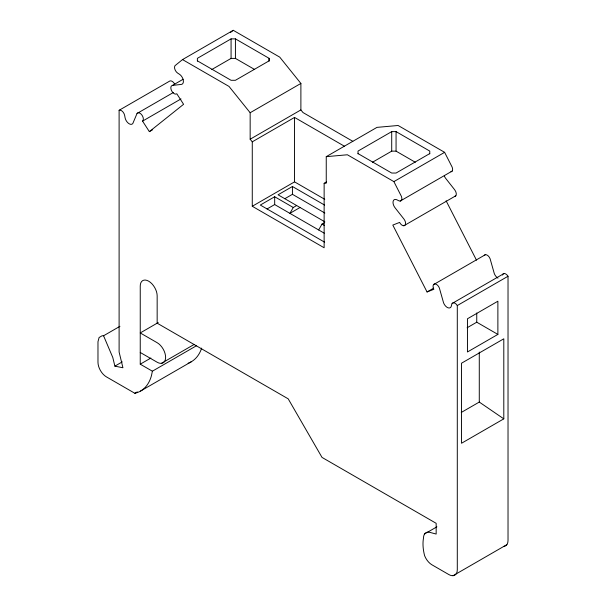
<?xml version="1.0" encoding="UTF-8"?>
<svg xmlns="http://www.w3.org/2000/svg" width="606" height="606" viewBox="0 0 606 606"><rect width="100%" height="100%" fill="white"/><g stroke="black" fill="none" stroke-linecap="round" stroke-linejoin="round"><path stroke-width="0.91" d="M196.564 345.685L152.386 371.19L151.492 375.5A59.782 34.519 60 0 1 134.85 393.286L106.429 376.879A11.953 6.901 60 0 1 97.975 362.229L97.975 341.731L99.104 337.504L102.202 335.716L103.565 335.769L119.935 326.323M173.46 92.445L137.039 113.474L132.835 123.457A5.977 3.454 60 0 1 128.555 123.374A5.977 3.454 60 0 1 125.056 117.64L124.677 115.519A4.78 2.765 60 0 0 119.109 110.292L169.839 81.007A4.78 2.765 60 0 1 174.702 84.204M296.66 205.54L293.274 207.494L289.895 213.35L300.038 207.494M318.642 229.947L322.021 224.091L324.725 222.523M152.636 129.752L149.356 131.638L142.561 121.124L142.895 120.761A4.78 2.765 60 0 0 141.66 114.716A4.78 2.765 60 0 0 137.039 113.474M352.813 141.312L303 112.549L300.887 109.921L300.887 83.439L279.752 57.146L233.249 30.3L182.52 59.585L174.967 65.713A4.78 2.765 60 0 0 177.717 73.144L179.406 74.227A5.977 3.454 60 0 1 183.277 80.166A5.977 3.454 60 0 1 181.345 84.408L172.468 85.416A4.78 2.765 60 0 0 171.634 90.817A4.78 2.765 60 0 0 176.8 93.778L183.595 104.293L149.356 131.638M230.363 32.603L233.249 30.3M197.382 60.842L231.075 80.295L235.423 80.295L269.117 60.842L269.117 58.335L235.423 38.875L231.075 38.875L197.382 58.335L197.382 61.123M172.468 85.416L183.11 79.272M211.82 69.523L231.075 58.403L235.423 58.403L254.679 69.523M142.561 121.124L181.012 98.922M326.573 181.921L324.134 183.33L324.134 247.763L252.27 206.275L252.27 141.834L250.157 139.206L250.157 112.731L300.887 83.439M250.157 139.206L300.887 109.921M252.27 141.834L294.546 117.428L344.359 146.19M324.134 183.33L326.248 183.141L326.248 156.659L376.977 127.374L398.112 125.487L444.615 152.333L452.167 167.173A4.78 2.765 60 0 1 450.925 171.793M252.27 206.275L294.546 181.868L324.763 199.313M293.274 207.494L274.677 196.753L260.307 205.048L324.642 242.195M324.604 205.078L292.433 186.504L278.056 194.799L324.793 221.781M429.76 153.863L429.76 151.076L396.066 131.623L391.711 131.623L358.017 151.076L358.017 153.863M267.064 208.956L274.677 204.563L324.248 233.181M284.82 198.707L292.433 194.314L324.861 213.032M372.455 162.264L391.711 151.144L396.066 151.144L415.315 162.264M429.76 153.591L396.066 173.043L391.711 173.043L358.017 153.591M326.248 156.659L347.389 154.772L393.885 181.618L444.615 152.333M158.249 322.551L140.244 332.944L157.159 342.708A11.953 6.901 60 0 1 165.612 357.351A11.953 6.901 60 0 1 157.159 362.229L140.244 352.472M400.202 201.078L452.167 171.081M103.565 335.769L112.792 357.502L114.882 366.138L122.245 361.888M503.798 546.415A11.953 6.901 60 0 0 508.025 540.4L508.025 276.26L457.295 305.545L457.295 569.685A11.953 6.901 60 0 1 448.841 574.564L431.934 564.807A11.953 6.901 60 0 1 424.609 555.694A40.094 23.149 60 0 1 423.48 538.143A11.953 6.901 60 0 1 429.745 532.333L436.161 534.053L436.161 523.311L322.021 457.416L288.206 398.839L157.159 323.18L157.159 295.842A11.953 6.901 60 0 0 148.705 281.199A11.953 6.901 60 0 0 140.244 286.085L140.244 364.183L150.886 358.04M161.385 363.365L194.109 344.466M403.891 225.758L455.856 195.761M134.85 393.286L137.304 391.87M140.547 391.067L191.276 361.774M433.51 284.638L485.474 254.641M393.885 181.618L401.437 196.458A4.78 2.765 60 0 1 398.695 200.73L397.006 199.859A5.977 3.454 60 0 0 393.135 201.328A5.977 3.454 60 0 0 395.067 207.805L403.937 219.054A4.78 2.765 60 0 1 404.778 225.424A4.78 2.765 60 0 1 399.612 222.417L392.809 225.076L427.048 291.963L433.593 288.183M452.099 303.485L504.063 273.488M467.135 327.755L476.748 322.203L497.882 334.406L497.882 301.212L467.446 318.786L467.446 351.98L497.882 334.406M461.242 412.474L479.278 402.066L479.278 352.071M503.798 418.852L461.522 443.259L461.522 363.206L503.798 338.799L503.798 418.852L479.278 402.066M424.609 533.916L436.888 526.834M453.068 575.7L506.896 544.627M427.048 291.963L433.851 289.297L433.51 288.547A4.78 2.765 60 0 1 434.752 283.926A4.78 2.765 60 0 1 439.365 288.024L443.577 302.864A5.977 3.454 60 0 0 447.857 307.727A5.977 3.454 60 0 0 451.349 306.022L451.735 304.341A4.78 2.765 60 0 1 457.295 305.545M114.882 366.138L122.927 367.759L119.109 352.01L119.109 110.292M182.52 59.585L229.023 86.438L250.157 112.731M322.021 224.091L324.452 225.493M140.244 364.183L152.386 371.19M446.107 200.806L476.49 260.163M476.748 312.984L476.748 322.203M396.066 131.623L396.066 151.144M391.711 131.623L391.711 151.144M294.546 117.428L294.546 181.868M292.433 186.504L292.433 194.314M274.677 196.753L274.677 204.563M269.117 58.335L269.117 61.123M235.423 38.875L235.423 58.403M231.075 38.875L231.075 58.403M201.654 348.102A59.782 34.519 60 0 1 188.125 363.244M454.621 196.473A4.78 2.765 60 0 0 454.667 189.769L445.796 178.512A5.977 3.454 60 0 1 444.304 175.907M484.239 255.353A4.78 2.765 60 0 1 490.095 258.732L494.299 273.579A5.977 3.454 60 0 0 497.965 278.131M502.465 275.056A4.78 2.765 60 0 1 508.025 276.26"/></g></svg>
